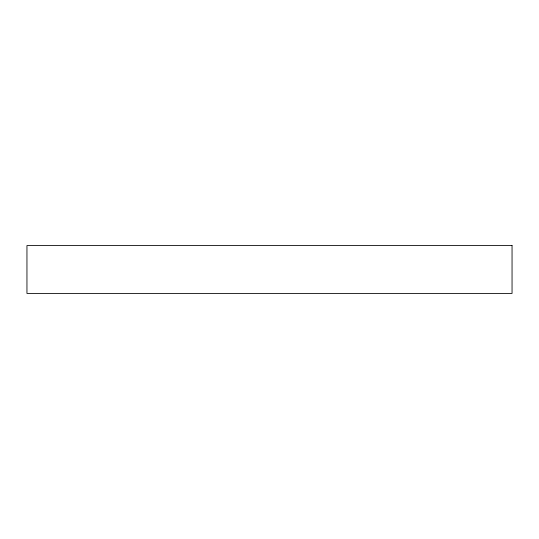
<?xml version="1.0" encoding="UTF-8"?>
<svg xmlns="http://www.w3.org/2000/svg" width="539" height="539" viewBox="0 0 539 539"><rect width="100%" height="100%" fill="white"/><g stroke="black" fill="none" stroke-linecap="round" stroke-linejoin="round"><path stroke-width="0.81" d="M512.05 245.575L26.95 245.575L26.95 293.425L512.05 293.425L512.05 245.575"/></g></svg>
